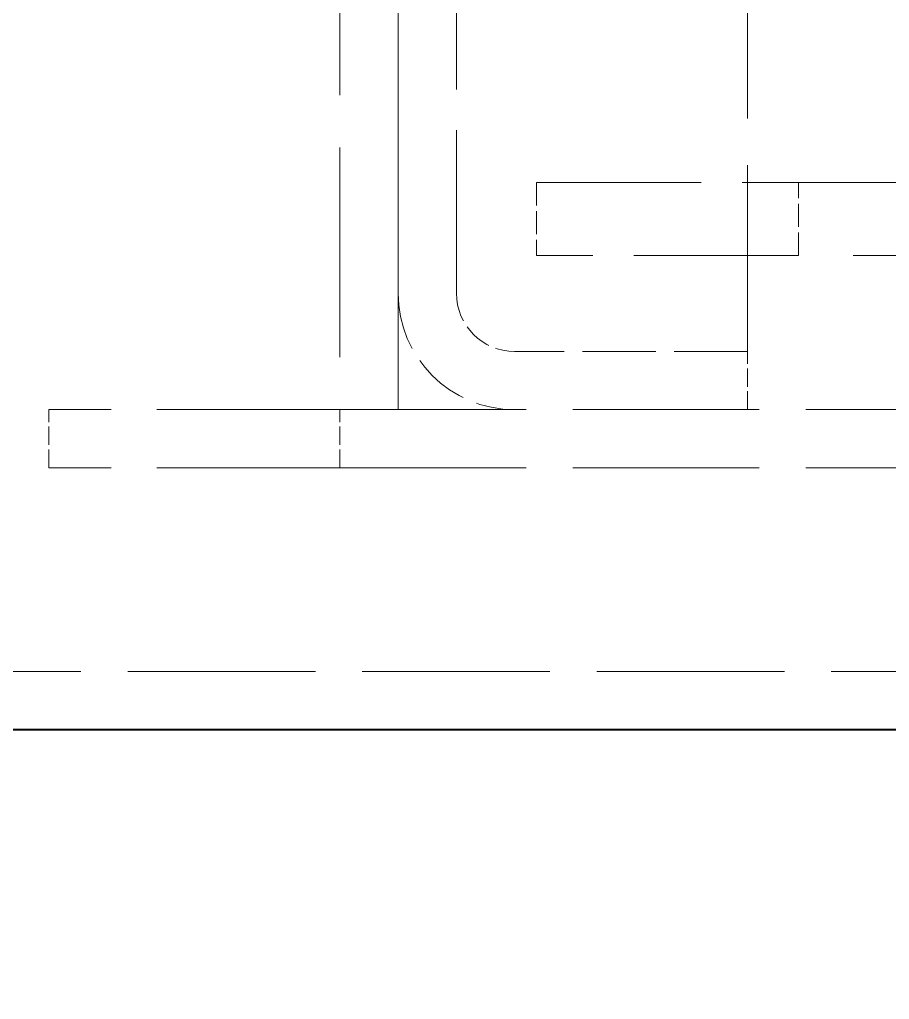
# Model space of a CAD drawing. Header units: millimetres. Extents: x 0 to 2523, y 0 to 1782.
# Drawn here: x 824.28 to 854.15, y 1412.92 to 1446.58 of the extents above; entities that cross this region are included whole.
import ezdxf

# ---------------------------------------------------------------- set-up
doc = ezdxf.new("R2010")
doc.units = ezdxf.units.MM
doc.header["$LTSCALE"] = 3
doc.linetypes.add('DASHED', pattern=[0.2067, 0.1654, -0.0413])
for name, color, linetype, lineweight in [('가려진 것(ISO)', 2, 'DASHED', 18), ('가려진 좁은 것(ISO)', 2, 'DASHED', 18), ('가시적인 것(ISO)', 3, 'Continuous', 40)]:
    doc.layers.add(name, color=color, linetype=linetype, lineweight=lineweight)

msp = doc.modelspace()

# ---------------------------------------------------------------- linework, layer by layer
at = {"layer": '가려진 것(ISO)', "ltscale": 14.513788}
msp.add_line((835.2766, 1451.1807), (835.2766, 1433.1807), dxfattribs=at)
at = {"layer": '가려진 것(ISO)', "ltscale": 16.126431}
msp.add_line((837.2766, 1451.1807), (837.2766, 1431.1807), dxfattribs=at)
at = {"layer": '가려진 것(ISO)', "ltscale": 11.288502}
for p, q in [((837.2766, 1451.1807), (837.2766, 1437.1807)), ((839.2766, 1437.1807), (839.2766, 1451.1807))]:
    msp.add_line(p, q, dxfattribs=at)
at = {"layer": '가려진 것(ISO)', "ltscale": 12.901145}
for p, q in [((849.2766, 1435.1807), (849.2766, 1451.1807)), ((835.2766, 1433.1807), (1091.2766, 1433.1807)), ((835.2766, 1431.1807), (1091.2766, 1431.1807))]:
    msp.add_line(p, q, dxfattribs=at)
at = {"layer": '가려진 것(ISO)', "ltscale": 11.399102}
for p, q in [((842.0266, 1440.9807), (851.0266, 1440.9807)), ((851.0266, 1438.4807), (842.0266, 1438.4807))]:
    msp.add_line(p, q, dxfattribs=at)
at = {"layer": '가려진 것(ISO)', "ltscale": 1.587147}
msp.add_line((842.0266, 1440.9807), (842.0266, 1438.4807), dxfattribs=at)
at = {"layer": '가려진 것(ISO)', "ltscale": 15.158576}
for p, q in [((851.0266, 1440.9807), (879.2261, 1440.9807)), ((879.2261, 1438.4807), (851.0266, 1438.4807))]:
    msp.add_line(p, q, dxfattribs=at)
at = {"layer": '가려진 것(ISO)', "ltscale": 5.079091}
msp.add_line((849.2766, 1435.1807), (841.2766, 1435.1807), dxfattribs=at)
at = {"layer": '가려진 것(ISO)', "ltscale": 1.269698}
for p, q in [((849.2766, 1433.1807), (849.2766, 1435.1807)), ((825.2766, 1431.1807), (825.2766, 1433.1807))]:
    msp.add_line(p, q, dxfattribs=at)
at = {"layer": '가려진 것(ISO)', "ltscale": 12.665669}
for p, q in [((835.2766, 1433.1807), (825.2766, 1433.1807)), ((835.2766, 1431.1807), (825.2766, 1431.1807))]:
    msp.add_line(p, q, dxfattribs=at)
at = {"layer": '가려진 것(ISO)', "ltscale": 12.986021}
msp.add_line((1116.2766, 1424.1807), (810.2766, 1424.1807), dxfattribs=at)
at = {"layer": '가려진 것(ISO)', "ltscale": 3.989087}
msp.add_arc((841.2766, 1437.1807), 4, 180, 270, dxfattribs=at)
at = {"layer": '가려진 것(ISO)', "ltscale": 1.994494}
msp.add_arc((841.2766, 1437.1807), 2, 180, 270, dxfattribs=at)
at = {"layer": '가려진 것(ISO)', "ltscale": 4.440121}
for points, weights in [([(866.0266, 1426.2615), (765.9524, 1260.5247), (866.0266, 1423.0115)], [2.18606992019, 2.18606992019, 1.55453860991]), ([(874.0266, 1423.0115), (773.0279, 1260.5247), (874.0266, 1426.2615)], [1.55453860991, 2.18606992019, 2.18606992019])]:
    msp.add_rational_spline(points, weights, degree=2, dxfattribs=at)
at = {"layer": '가려진 좁은 것(ISO)', "ltscale": 1.587147}
msp.add_line((851.0266, 1438.4807), (851.0266, 1440.9807), dxfattribs=at)
at = {"layer": '가려진 좁은 것(ISO)', "ltscale": 1.269698}
msp.add_line((835.2766, 1431.1807), (835.2766, 1433.1807), dxfattribs=at)
at = {"layer": '가시적인 것(ISO)'}
msp.add_line((1118.2766, 1422.1807), (808.2766, 1422.1807), dxfattribs=at)

doc.saveas('drawing.dxf')
